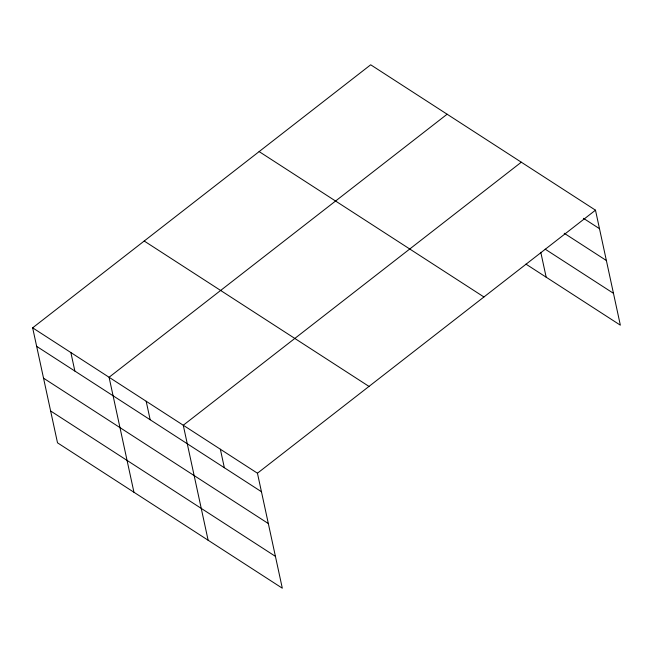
<?xml version="1.0" encoding="UTF-8"?>
<svg xmlns="http://www.w3.org/2000/svg" width="653" height="653" viewBox="0 0 653 653"><rect width="100%" height="100%" fill="white"/><g stroke="black" fill="none" stroke-linecap="round" stroke-linejoin="round"><path stroke-width="0.98" d="M32.65 327.83L257.445 473.213L282.308 588.206L57.513 442.824L32.65 327.83L370.692 64.794L595.487 210.176L620.35 325.17L525.934 264.106M447.125 114.218L109.084 377.263L133.947 492.256M521.306 162.197L183.264 425.242L208.127 540.235M257.445 473.213L595.487 210.176M583.472 218.322L599.487 228.681M564.225 233.26L606.376 260.523M545.182 249.168L613.469 293.328M259.135 151.594L483.93 296.976M144.207 241.03L369.002 386.413M36.65 346.343L261.445 491.725M43.539 378.177L268.334 523.559M50.632 410.982L275.427 556.364M540.79 252.311L546.169 277.19M220.355 449.231L224.354 467.736M146.174 401.252L150.174 419.757M70.867 352.547L74.866 371.059"/></g></svg>
